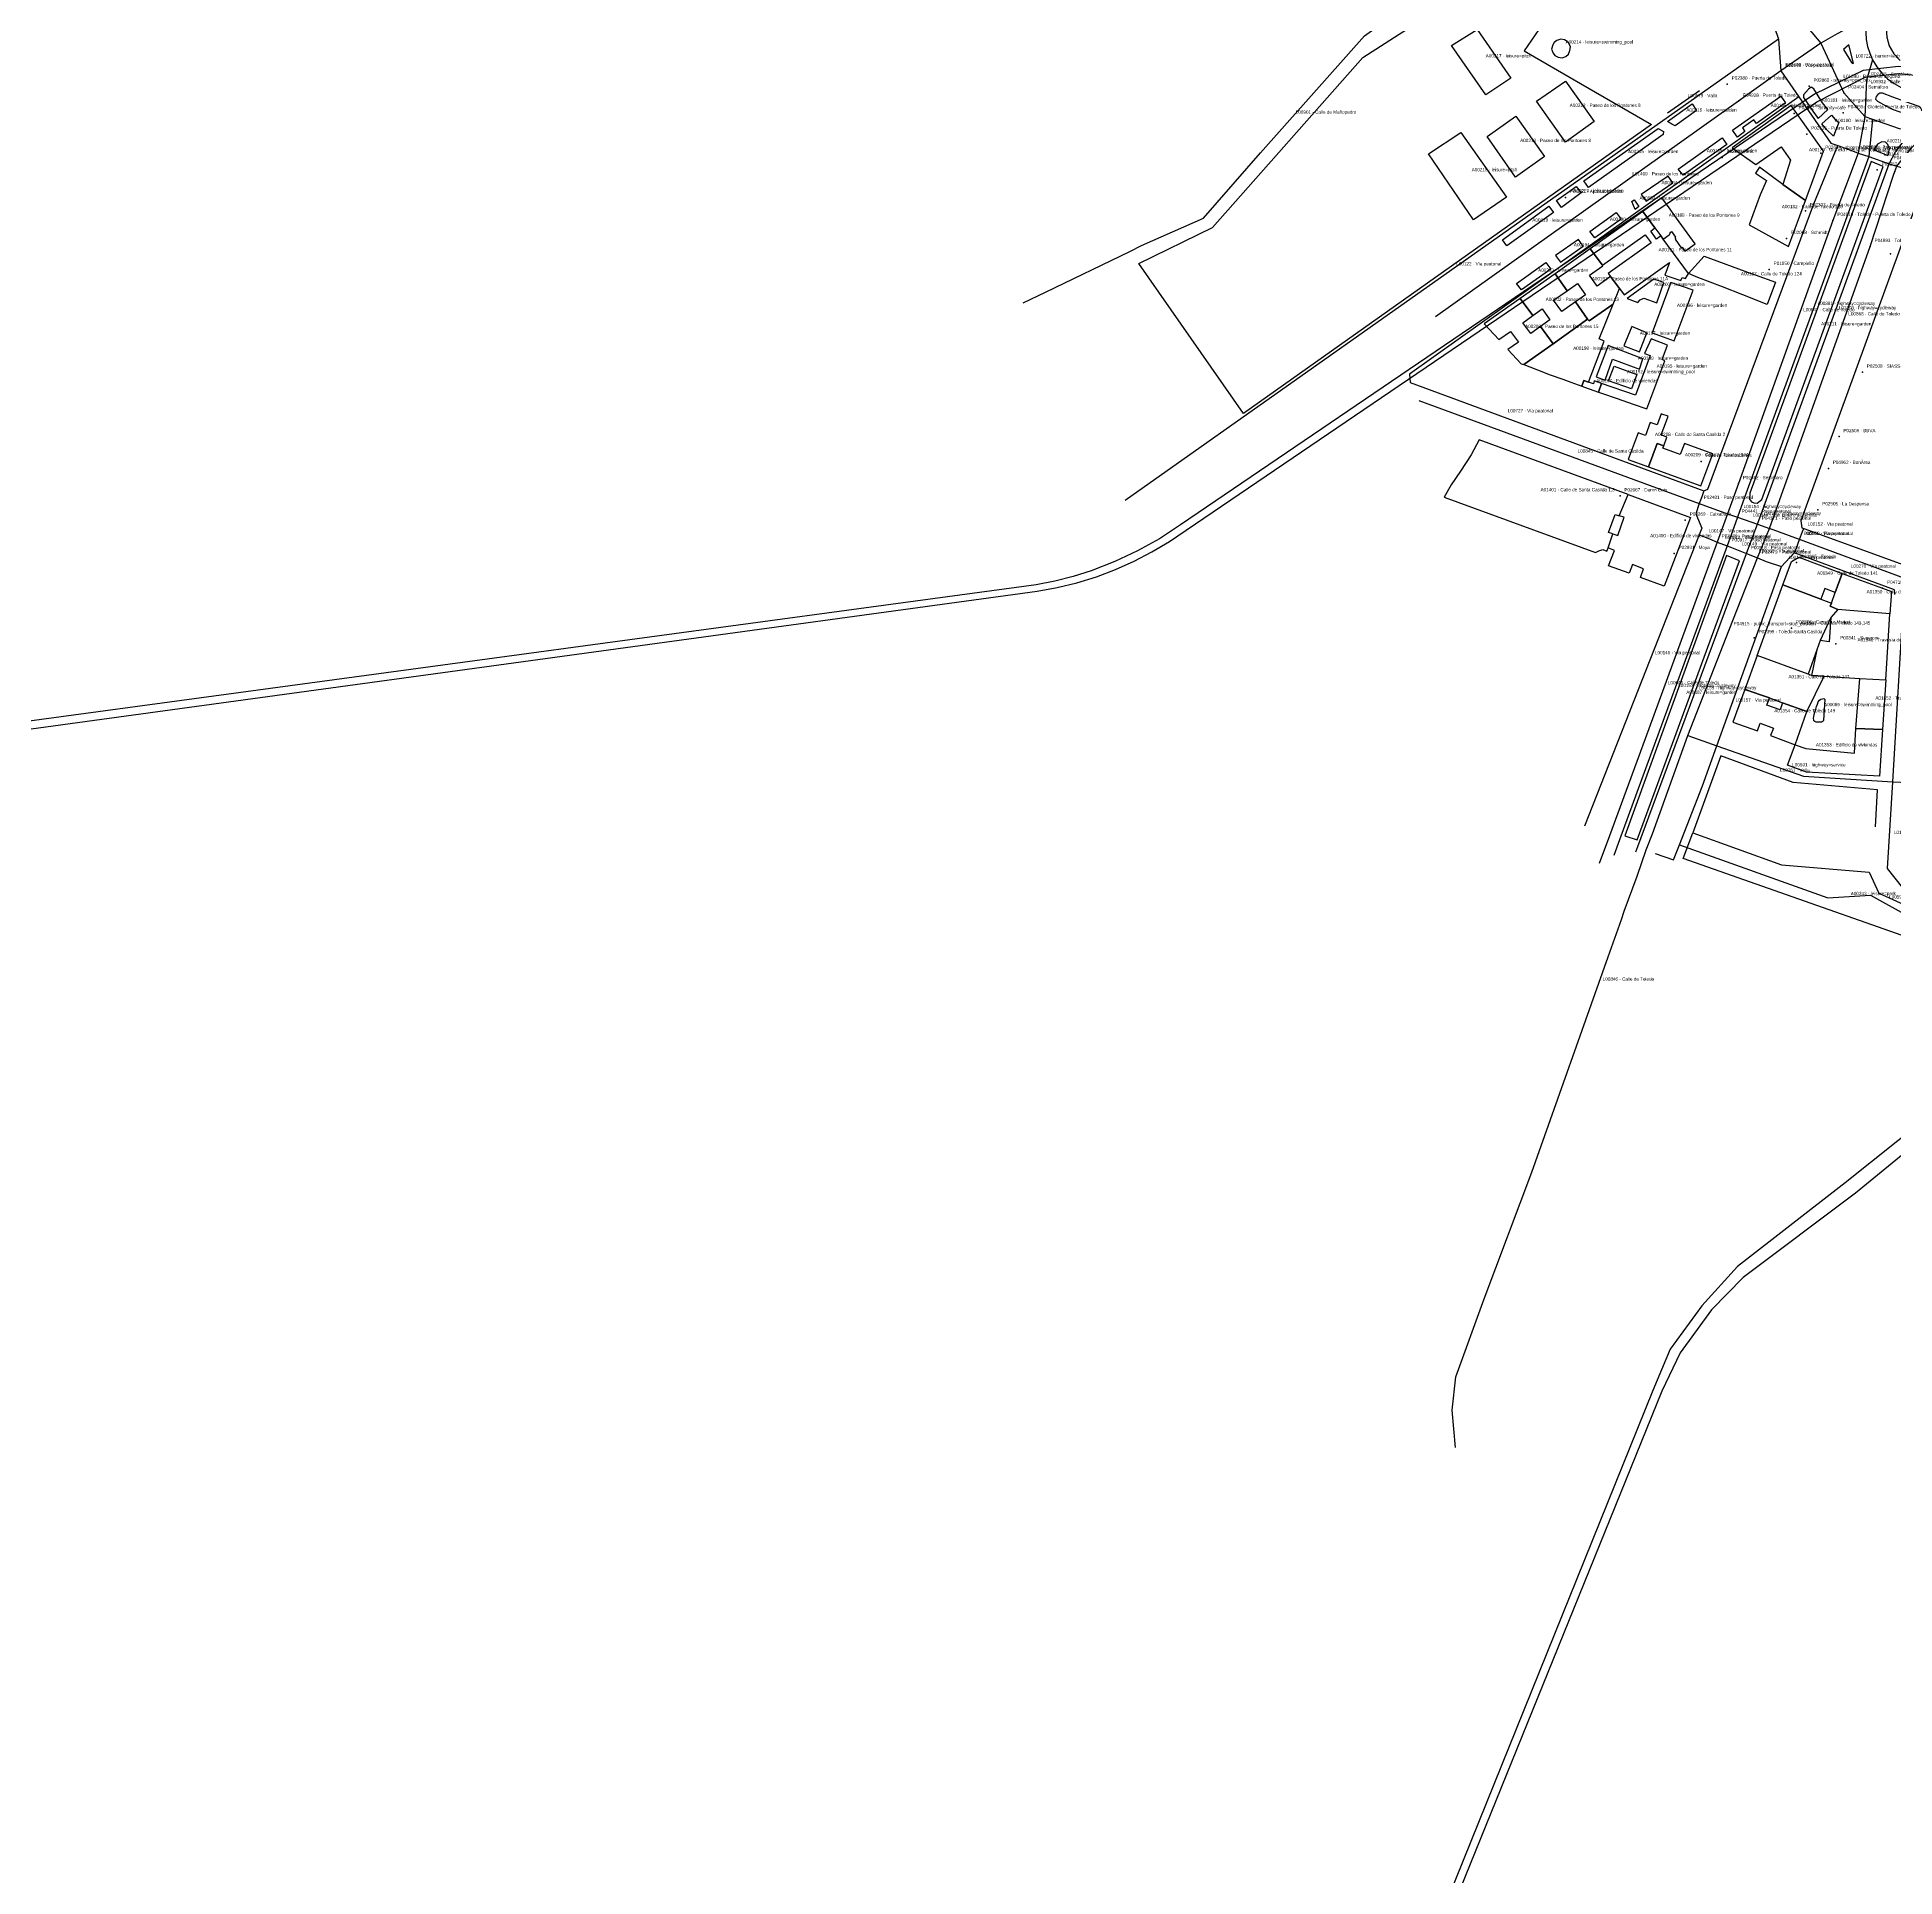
# Model space of a CAD drawing. Header units: metres. Extents: x 436207 to 441321, y 4465685 to 4475088.
# Drawn here: x 438764 to 439604, y 4472311 to 4473143 of the extents above; entities that cross this region are included whole.
import ezdxf

# ---------------------------------------------------------------- set-up
doc = ezdxf.new("R2010")
doc.units = ezdxf.units.M
for name, color, linetype, true_color in [('G_A_BAR', 7, 'CONTINUOUS', 0x333333), ('G_A_EDI', 7, 'CONTINUOUS', 0xa4a4a4), ('G_A_VER', 7, 'CONTINUOUS', 0x4d745d), ('G_L_BAR', 7, 'CONTINUOUS', 0x333333), ('G_L_EQU', 7, 'CONTINUOUS', 0x8e5aa4), ('G_L_TRA', 7, 'CONTINUOUS', 0x376b91), ('G_L_VIA', 7, 'CONTINUOUS', 0x555555), ('G_P_ACC', 7, 'CONTINUOUS', 0xe68241), ('G_P_COM', 7, 'CONTINUOUS', 0xce3b37), ('G_P_EQU', 7, 'CONTINUOUS', 0x8e5aa4), ('G_P_MOB', 7, 'CONTINUOUS', 0x268c9e), ('G_P_PAT', 7, 'CONTINUOUS', 0xa63603), ('G_P_TRA', 7, 'CONTINUOUS', 0x376b91), ('T_A_BAR', 7, 'CONTINUOUS', 0x333333), ('T_A_EDI', 7, 'CONTINUOUS', 0xa4a4a4), ('T_A_VER', 7, 'CONTINUOUS', 0x4d745d), ('T_L_BAR', 7, 'CONTINUOUS', 0x333333), ('T_L_VIA', 7, 'CONTINUOUS', 0x555555), ('T_P_ACC', 7, 'CONTINUOUS', 0xe68241), ('T_P_COM', 7, 'CONTINUOUS', 0xce3b37), ('T_P_EQU', 7, 'CONTINUOUS', 0x8e5aa4), ('T_P_MOB', 7, 'CONTINUOUS', 0x268c9e), ('T_P_PAT', 7, 'CONTINUOUS', 0xa63603), ('T_P_TRA', 7, 'CONTINUOUS', 0x376b91)]:
    doc.layers.add(name, color=color, linetype=linetype, true_color=true_color)

msp = doc.modelspace()

# ---------------------------------------------------------------- linework, layer by layer
at = {"layer": 'G_A_BAR'}
for points in [[(439598.4, 4473117.67), (439597.16, 4473117.75), (439596.32, 4473117.13), (439595.62, 4473116.24), (439595.33, 4473115), (439596.23, 4473114.02), (439599.89, 4473112), (439602.78, 4473110.45), (439606.31, 4473109.18), (439612.48, 4473107.74), (439613.87, 4473107.32), (439615.12, 4473107.72), (439615.89, 4473108.68), (439616.17, 4473110), (439615.56, 4473111.25), (439614.52, 4473111.88), (439608.99, 4473113.79), (439603.04, 4473115.91)], [(439594.65, 4473092.13), (439600.88, 4473089.56), (439601.63, 4473092.31), (439600.8, 4473094.48), (439599.73, 4473095.57), (439598.17, 4473095.69), (439596.23, 4473094.63)], [(439593.28, 4473086.87), (439538.51, 4472936.8), (439538.38, 4472934.13), (439539.24, 4472932.98), (439540.22, 4472932.45), (439541.76, 4472932.34), (439543.9, 4472933.95), (439598.8, 4473084.55)]]:
    msp.add_lwpolyline(points, close=True, dxfattribs=at)
at = {"layer": 'G_A_EDI'}
for points in [[(439442.06, 4473114), (439455.05, 4473123.11), (439468.04, 4473104.94), (439455.05, 4473095.61)], [(439563.64, 4473069.15), (439571.8, 4473091.44), (439557.08, 4473112.04), (439530.47, 4473092.97), (439541.14, 4473085.38), (439552.56, 4473093.37), (439556.78, 4473087.43), (439553.41, 4473076.44)], [(439419.69, 4473098.1), (439432.69, 4473107.27), (439445.6, 4473089.04), (439432.53, 4473079.78)], [(439563.64, 4473069.15), (439553.41, 4473076.44), (439542.89, 4473084.16), (439541.05, 4473081.58), (439545.92, 4473078.21), (439543.11, 4473071.75), (439538.22, 4473058.23), (439556, 4473048.34)], [(439498.7, 4473070.38), (439490.06, 4473064.24), (439495.56, 4473056.77), (439498.21, 4473053.16), (439499.29, 4473051.69), (439502.06, 4473053.58), (439502.25, 4473053.95), (439502.38, 4473054.35), (439502.41, 4473054.71), (439503.05, 4473055.19), (439504.89, 4473052.62), (439504.62, 4473052.43), (439504.99, 4473052.01), (439504.67, 4473051.74), (439507.42, 4473047.82), (439507.82, 4473048.11), (439509.07, 4473046.3), (439513.78, 4473049.57), (439504.12, 4473062.86), (439502.39, 4473065.24)], [(439490.06, 4473064.24), (439466.24, 4473047.29), (439471.8, 4473039.88), (439491.09, 4473053.67), (439493.84, 4473050), (439474.42, 4473036.22), (439475.53, 4473034.84), (439479.57, 4473029.43), (439481.67, 4473026.53), (439502.07, 4473041.13), (439500.01, 4473035.47), (439507.33, 4473032.96), (439507.86, 4473034.37), (439509.36, 4473033.83), (439510.69, 4473036.09), (439499.29, 4473051.69), (439498.21, 4473053.16), (439496.24, 4473051.62), (439493.73, 4473055.37), (439495.56, 4473056.77)], [(439466.24, 4473047.29), (439450.41, 4473036.01), (439455.85, 4473028.37), (439460.49, 4473031.66), (439464.1, 4473026.56), (439459.57, 4473023.28), (439465.14, 4473015.59), (439465.75, 4473014.74), (439476.61, 4473022.35), (439479.57, 4473029.43), (439475.53, 4473034.84), (439469.5, 4473030.5), (439466.02, 4473035.46), (439471.94, 4473039.69), (439471.8, 4473039.88)], [(439550.08, 4473032.22), (439546.31, 4473022.15), (439535.33, 4473026.45), (439526.17, 4473030.08), (439514.97, 4473034.4), (439510.69, 4473036.09), (439517.76, 4473044), (439539.11, 4473036.18), (439540.85, 4473035.53)], [(439450.41, 4473036.01), (439434.59, 4473024.85), (439440.28, 4473017.1), (439444.63, 4473020.18), (439448.11, 4473015.19), (439443.83, 4473012.17), (439449.52, 4473004.36), (439465.14, 4473015.59), (439459.57, 4473023.28), (439453.46, 4473018.94), (439449.76, 4473024.03), (439455.85, 4473028.37)], [(439434.59, 4473024.85), (439418.4, 4473013.35), (439424.97, 4473006.27), (439430.32, 4473010.01), (439433.81, 4473005.11), (439429.03, 4473001.77), (439435, 4472995.38), (439436.22, 4472994.95), (439449.52, 4473004.36), (439443.83, 4473012.17), (439439.42, 4473009.02), (439435.8, 4473013.91), (439440.28, 4473017.1)], [(439470.03, 4472982.57), (439471.45, 4472986.4), (439468.07, 4472987.68), (439467.73, 4472986.26), (439465.5, 4472987.1), (439463.37, 4472987.81), (439462.44, 4472985.22), (439463.78, 4472984.71)], [(439483.51, 4472952.09), (439492.71, 4472948.69), (439496.63, 4472959.23), (439499.55, 4472958.18), (439500.96, 4472962.15), (439498.31, 4472963.16), (439500.75, 4472969.52), (439501.57, 4472971.64), (439498.65, 4472972.59), (439498.35, 4472972.71), (439496.53, 4472967.73), (439493.41, 4472968.85), (439491.33, 4472962.93), (439487.97, 4472964.16)], [(439483.38, 4472936.28), (439416.08, 4472960.98), (439412.51, 4472954.16), (439407.63, 4472946.8), (439403.5, 4472940.59), (439400.19, 4472935.09), (439468.67, 4472910.06), (439470.14, 4472910.73), (439472.01, 4472911.41), (439473.84, 4472910.65), (439474.37, 4472912.06), (439476.56, 4472918.46), (439474.55, 4472919.13), (439477.55, 4472927.27), (439479.38, 4472926.6)], [(439492.71, 4472948.69), (439516.29, 4472940.1), (439521.68, 4472954.66), (439508.91, 4472959.3), (439506.92, 4472954.29), (439499.11, 4472957.13), (439499.55, 4472958.18), (439496.63, 4472959.23)], [(439474.6, 4472904.07), (439477.24, 4472910.99), (439474.37, 4472912.06), (439476.56, 4472918.46), (439478.8, 4472917.76), (439481.62, 4472925.98), (439479.38, 4472926.6), (439483.38, 4472936.28), (439511.66, 4472925.91), (439499.77, 4472894.77), (439488.96, 4472898.73), (439490.43, 4472902.61), (439485.39, 4472904.57), (439483.95, 4472900.67)], [(439553.45, 4472895.41), (439557.33, 4472906), (439560.62, 4472907.86), (439580.25, 4472900.6), (439577.08, 4472891.95), (439572.33, 4472893.68), (439570.63, 4472888.86)], [(439541.74, 4472863.4), (439553.45, 4472895.41), (439570.63, 4472888.86), (439575.31, 4472887.15), (439574.85, 4472885.8), (439578.27, 4472884.24), (439575.01, 4472880.63), (439570.28, 4472870.17), (439568.78, 4472866), (439564.8, 4472855.02)], [(439580.25, 4472900.6), (439598.48, 4472893.85), (439602.46, 4472892.37), (439601.81, 4472882.35), (439578.27, 4472884.24), (439574.85, 4472885.8), (439575.31, 4472887.15), (439577.08, 4472891.95)], [(439566.41, 4472854.4), (439572.1, 4472854.12), (439588.13, 4472853.09), (439599.87, 4472852.45), (439601.81, 4472882.35), (439578.27, 4472884.24), (439575.01, 4472880.63), (439574.28, 4472869.63), (439570.28, 4472870.17), (439568.78, 4472866)], [(439541.74, 4472863.4), (439536.15, 4472848.14), (439547.34, 4472844.25), (439553.28, 4472842.08), (439564.24, 4472838.19), (439572.1, 4472854.12), (439566.41, 4472854.4), (439564.8, 4472855.02)], [(439599.87, 4472852.45), (439598.4, 4472830.01), (439586.45, 4472830.5), (439588.13, 4472853.09)], [(439558.92, 4472823.12), (439564.24, 4472838.19), (439553.28, 4472842.08), (439552.11, 4472838.92), (439546.11, 4472840.98), (439547.34, 4472844.25), (439536.15, 4472848.14), (439530.75, 4472833.38), (439541.85, 4472829.42), (439543.11, 4472832.89), (439549.1, 4472830.66), (439547.85, 4472827.28)], [(439598.4, 4472830.01), (439597.03, 4472808.89), (439564.05, 4472810.65), (439555.46, 4472813.86), (439558.92, 4472823.12), (439563.7, 4472821.48), (439585.85, 4472819.27), (439586.45, 4472830.5)]]:
    msp.add_lwpolyline(points, close=True, dxfattribs=at)
at = {"layer": 'G_A_VER'}
for points in [[(439403.57, 4473139.24), (439415.23, 4473146.47), (439430.47, 4473124.41), (439419.1, 4473116.9)], [(439453.08, 4473142.06), (439451.16, 4473141.49), (439449.94, 4473140.67), (439449.38, 4473139.61), (439448.86, 4473137.64), (439449.57, 4473135.81), (439450.3, 4473134.77), (439451.76, 4473133.96), (439453.67, 4473133.66), (439455.29, 4473134.22), (439456.55, 4473135.39), (439457.14, 4473136.99), (439457.38, 4473138.59), (439456.58, 4473140.28), (439455.49, 4473141.31), (439454.62, 4473141.83)], [(439569.33, 4473106.24), (439573.78, 4473110.27), (439571.31, 4473113.34), (439567.43, 4473119.65), (439566.26, 4473120.34), (439564.98, 4473119.57), (439562.7, 4473116.95), (439562.69, 4473115.68), (439566.96, 4473109.59)], [(439512.38, 4473112.92), (439514.41, 4473109.83), (439504.66, 4473102.96), (439503.12, 4473103.71), (439501.23, 4473104.9)], [(439552.47, 4473116.33), (439554.6, 4473113.27), (439541.41, 4473103.91), (439540.25, 4473105.57), (439535.08, 4473101.95), (439536.24, 4473100.29), (439532.83, 4473097.83), (439530.56, 4473100.95)], [(439570.95, 4473103.8), (439575.37, 4473107.74), (439577.08, 4473105.83), (439578.64, 4473104.47), (439577.46, 4473101.4), (439576.32, 4473098.23), (439573.15, 4473101.3)], [(439393.2, 4473090.19), (439407.81, 4473099.87), (439428.42, 4473070.6), (439413.51, 4473060.48)], [(439463.42, 4473078.07), (439497.01, 4473101.78), (439499.35, 4473100.37), (439499.34, 4473099.06), (439465.45, 4473075.06)], [(439525.95, 4473097.47), (439528.08, 4473094.55), (439508.27, 4473080.61), (439506.06, 4473083.39)], [(439489.39, 4473071.85), (439491.59, 4473068.79), (439503.59, 4473077.19), (439501.46, 4473080.11)], [(439460, 4473075.45), (439462.25, 4473072.58), (439453.24, 4473066.07), (439451.06, 4473069.16)], [(439486.18, 4473069.43), (439488.32, 4473066.46), (439486.67, 4473065.15), (439485.16, 4473068.64)], [(439447.59, 4473066.56), (439449.7, 4473063.69), (439428.66, 4473048.65), (439426.62, 4473051.44)], [(439478.08, 4473063.69), (439480.23, 4473060.72), (439468.36, 4473052.22), (439466.16, 4473055.2)], [(439450.66, 4473044.3), (439452.86, 4473041.27), (439463.13, 4473048.57), (439461.01, 4473051.6)], [(439446.3, 4473041.07), (439448.45, 4473038.14), (439435.19, 4473028.78), (439433.04, 4473031.71)], [(439499.63, 4473032.05), (439494.98, 4473033.67), (439482.94, 4473024.8), (439487.8, 4473023.07), (439488.87, 4473024.33), (439490.46, 4473025.06), (439496.48, 4473022.9)], [(439512.82, 4473028.67), (439502.7, 4473032.13), (439494.25, 4473009.41), (439504.21, 4473005.71)], [(439472.62, 4473005.62), (439470.3, 4473006.61), (439476.61, 4473022.35), (439465.75, 4473014.74), (439465.14, 4473015.59), (439449.52, 4473004.36), (439436.22, 4472994.95), (439438.96, 4472993.95), (439442.49, 4472992.66), (439448.26, 4472990.42), (439453.93, 4472988.35), (439457.54, 4472987.02), (439462.44, 4472985.22), (439463.37, 4472987.81), (439465.5, 4472987.1)], [(439491.89, 4473009.34), (439485.17, 4473012.16), (439481.52, 4473003.53), (439488.6, 4473000.8)], [(439490.07, 4472997.58), (439474.47, 4473003.59), (439468.97, 4472989.47), (439473, 4472988.01), (439476.3, 4472997.39), (439488.54, 4472992.88)], [(439501.3, 4473003.77), (439493.91, 4473006.67), (439490.9, 4472999.95), (439493.33, 4472999.08), (439486.71, 4472981.11), (439471.45, 4472986.4), (439470.03, 4472982.57), (439471.82, 4472981.94), (439477.95, 4472979.77), (439483.62, 4472977.82), (439485.78, 4472977.07), (439491.96, 4472974.93), (439499.99, 4472996.74), (439498.76, 4472997.21)], [(439477.05, 4472994.3), (439487.35, 4472990.49), (439484.99, 4472983.97), (439474.6, 4472987.68)], [(439481.87, 4472781.86), (439487.52, 4472780.15), (439533.79, 4472906.3), (439527.94, 4472908.63)], [(439572.32, 4472843.58), (439571.76, 4472834.28), (439571.55, 4472833.81), (439571.22, 4472833.48), (439570.83, 4472833.36), (439568.42, 4472833.38), (439567.91, 4472833.59), (439567.46, 4472833.99), (439567.35, 4472834.41), (439567.27, 4472835.01), (439567.36, 4472835.93), (439567.58, 4472836.72), (439567.86, 4472837.88), (439568.26, 4472839.22), (439568.6, 4472840.44), (439569, 4472841.51), (439569.36, 4472842.5), (439569.88, 4472843.27), (439570.54, 4472843.72), (439571.3, 4472843.92), (439571.9, 4472843.97)], [(439508.25, 4472771.72), (439512.63, 4472783.25), (439552.71, 4472768.83), (439592.37, 4472765.47), (439596.79, 4472755.97), (439609.43, 4472750.26), (439687.24, 4472748.42), (439688.32, 4472741.19), (439670.03, 4472733.8), (439653.97, 4472720.42)]]:
    msp.add_lwpolyline(points, close=True, dxfattribs=at)
at = {"layer": 'G_L_BAR'}
for points in [[(439604.28, 4473158.03), (439602.05, 4473154.68), (439600.61, 4473150.93), (439600.03, 4473146.96), (439600.34, 4473142.95), (439601.52, 4473139.11), (439603.6, 4473135.5), (439606.46, 4473132.45)], [(439583.26, 4473139.47), (439580.79, 4473137.37), (439584.47, 4473131.57), (439584.84, 4473131.09), (439585.32, 4473131.32), (439583.26, 4473139.47)], [(439501.26, 4473108.77), (439515.68, 4473118.97)], [(439595.32, 4472785.98), (439596.21, 4472802.77), (439557.98, 4472805.98), (439525.39, 4472818.12), (439512.63, 4472783.25)]]:
    msp.add_lwpolyline(points, dxfattribs=at)
at = {"layer": 'G_L_EQU'}
msp.add_lwpolyline([(439309.53, 4472972.87), (439262.23, 4473040.71), (439295.55, 4473056.89), (439363.53, 4473133.75), (439385.79, 4473148.18), (439457.55, 4473194.67), (439470.81, 4473187.29), (439463.63, 4473176.75), (439456.76, 4473166.66), (439449.62, 4473156.17), (439436.45, 4473136.81), (439461.94, 4473122.03), (439494, 4473103.45), (439309.53, 4472972.87)], dxfattribs=at)
at = {"layer": 'G_L_TRA'}
for points in [[(439655.12, 4473120.1), (439620.22, 4473128.36), (439605.62, 4473129.69), (439589.63, 4473127.87), (439567.69, 4473117.17), (439281.13, 4472922.48), (439271.6, 4472916.26), (439261.63, 4472910.72), (439251.31, 4472905.9), (439240.66, 4472901.8), (439232.49, 4472899.23), (439224.2, 4472897.09), (439215.81, 4472895.39), (439006.51, 4472867.06), (438990.9, 4472865.03), (438526.63, 4472802.18), (438363.26, 4472756.16), (438183.66, 4472706.12), (438017.38, 4472592.85), (437865.29, 4472522.28), (437734.56, 4472481.28), (436955.89, 4472361.26)], [(436956.76, 4472358.3), (437736.67, 4472478.23), (437866.98, 4472519.32), (438018.93, 4472589.26), (438185.58, 4472702.84), (438527.8, 4472798.43), (439216.2, 4472892.49), (439225.28, 4472894.16), (439234.24, 4472896.36), (439243.05, 4472899.09), (439251.69, 4472902.34), (439260.04, 4472906.06), (439268.16, 4472910.27), (439276.02, 4472914.95), (439283.58, 4472920.09), (439568.72, 4473113.73), (439590.66, 4473124.89), (439605.62, 4473126.52), (439620.71, 4473125.1), (439654.56, 4473117.13)], [(439932.19, 4472789.5), (439716.89, 4472717.85), (439690.3, 4472705.73), (439664.9, 4472691.47), (439581.56, 4472625.1), (439532.93, 4472587.26), (439516.69, 4472569.47), (439502.44, 4472549.88), (439494.56, 4472531.23), (439391.83, 4472276.47), (439379.71, 4472256.39), (439362.21, 4472238.4), (439338.46, 4472218.33), (439175.21, 4472103.51), (438858.95, 4471873.18), (438826.24, 4471849.55), (438776.38, 4471813.89), (438608.36, 4471695.75)], [(439933.33, 4472786.57), (439717.89, 4472713.57), (439690.24, 4472700.77), (439665.82, 4472685.52), (439586.21, 4472620.35), (439535.39, 4472582.3), (439521.17, 4472567.6), (439506.92, 4472548.14), (439498.64, 4472530.8), (439395.66, 4472276.42), (439383.11, 4472255.66), (439365.1, 4472235.99), (439338.9, 4472215.12), (439177.53, 4472100.76), (439146.53, 4472078.26), (438860.91, 4471870.85), (438828.02, 4471847.42), (438778.47, 4471811.11), (438609.85, 4471693.69)]]:
    msp.add_lwpolyline(points, dxfattribs=at)
at = {"layer": 'G_L_VIA'}
for points in [[(439209.97, 4473022.83), (439219.95, 4473027.67), (439258.15, 4473046.15), (439263.45, 4473048.81), (439291.39, 4473061.21), (439317.19, 4473090.67), (439364.21, 4473143.67), (439377.35, 4473152.91), (439380.78, 4473157.39), (439396.35, 4473177.82), (439419.31, 4473216.52), (439423.39, 4473223.4)], [(439569.83, 4473165.35), (439566.91, 4473160.22), (439560.21, 4473149.89), (439549.56, 4473147.4), (439551.39, 4473142.06), (439552.49, 4473127.86), (439560.63, 4473115.99), (439575.09, 4473095.13), (439578.31, 4473094.02), (439584.49, 4473091.78)], [(439564.81, 4473147.12), (439570.51, 4473140.28)], [(439591.4, 4473151.58), (439577.87, 4473144.55), (439570.51, 4473140.28)], [(439591.4, 4473151.58), (439590.94, 4473148.4), (439590.83, 4473145.19), (439591.08, 4473141.98), (439591.69, 4473138.83), (439592.65, 4473135.77), (439593.96, 4473132.82)], [(439551.39, 4473142.06), (439256.02, 4472933.55)], [(439570.51, 4473140.28), (439552.49, 4473127.86), (439533.36, 4473114.05), (439396.32, 4473016.57)], [(439570.51, 4473140.28), (439581, 4473117.78), (439590.48, 4473107.19)], [(439593.96, 4473132.82), (439591.22, 4473123.58), (439590.48, 4473107.19)], [(439593.96, 4473132.82), (439595.84, 4473129.67), (439598.1, 4473126.79), (439600.72, 4473124.22), (439603.65, 4473122), (439606.84, 4473120.18), (439610.23, 4473118.77), (439613.78, 4473117.81), (439617.42, 4473117.32), (439621.09, 4473117.29), (439624.74, 4473117.72), (439628.3, 4473118.62), (439631.71, 4473119.95)], [(439560.63, 4473115.99), (439384.63, 4472990.72), (439384.89, 4472986.95), (439517.63, 4472937.89), (439519.44, 4472938.72), (439567.38, 4473067.71), (439578.31, 4473094.02)], [(439590.48, 4473107.19), (439587.44, 4473090.61), (439576.04, 4473060.17), (439533.27, 4472941.16), (439528.43, 4472927.51)], [(439593.98, 4473105.97), (439592.29, 4473089.02), (439536.1, 4472934.82)], [(439547.29, 4472920.94), (439592.86, 4473048.37), (439603.38, 4473080.58), (439604.02, 4473082.31), (439604.9, 4473084.7), (439611.87, 4473093.24), (439617.23, 4473098.79), (439623.42, 4473103.64)], [(439590.48, 4473107.19), (439593.98, 4473105.97), (439605.99, 4473101.79), (439612.22, 4473101.34), (439614.54, 4473101.18), (439623.42, 4473103.64)], [(439545.32, 4472932.34), (439601.46, 4473085.77), (439604.38, 4473091.21), (439612.22, 4473101.34)], [(439620.28, 4473090.42), (439617.52, 4473081.79), (439616.59, 4473076.86), (439615.99, 4473073.65), (439561.51, 4472924.3), (439562, 4472921.16), (439562.81, 4472920.86), (439666.04, 4472883.37), (439668.78, 4472883.77), (439670.06, 4472885.43), (439640.84, 4473080.66), (439637.38, 4473094.19)], [(439584.49, 4473091.78), (439587.44, 4473090.61), (439592.29, 4473089.02)], [(439592.29, 4473089.02), (439601.46, 4473085.77)], [(439601.46, 4473085.77), (439604.9, 4473084.7), (439607.86, 4473083.81)], [(439388.74, 4472978.8), (439515.6, 4472932.25), (439528.43, 4472927.51)], [(439517.63, 4472937.89), (439516.69, 4472935.17), (439515.6, 4472932.25), (439514.05, 4472927.52), (439516.81, 4472921.03), (439515.6, 4472917.98), (439463.73, 4472786.26)], [(439536.1, 4472934.82), (439532.87, 4472925.97), (439531.16, 4472921.33)], [(439528.43, 4472927.51), (439523.71, 4472914.75), (439491.08, 4472825.75), (439475.04, 4472781.88), (439470.28, 4472769.48)], [(439528.43, 4472927.51), (439532.87, 4472925.97), (439541.85, 4472922.84), (439547.29, 4472920.94)], [(439540, 4472917.64), (439541.85, 4472922.84), (439545.32, 4472932.34)], [(439405.39, 4472505.38), (439403.82, 4472522.2), (439405.6, 4472537.31), (439418.33, 4472572.57), (439439.92, 4472629.89), (439474.44, 4472727.18), (439480.37, 4472744.17), (439481.67, 4472747.89), (439487.46, 4472763.68), (439491.64, 4472775.57), (439494.4, 4472782.76), (439510.4, 4472827.27), (439529.16, 4472875.11), (439541.86, 4472907.55), (439547.29, 4472920.94)], [(439531.16, 4472921.33), (439528.15, 4472913), (439479.59, 4472780.18), (439477.04, 4472773.02)], [(439683.56, 4472870.34), (439670.89, 4472875.05), (439608.49, 4472898.24), (439560.87, 4472915.91), (439547.29, 4472920.94)], [(439559.49, 4472912.2), (439560.87, 4472915.91), (439562.32, 4472919.54)], [(439562.32, 4472919.54), (439562.81, 4472920.86)], [(439486.95, 4472774.66), (439487.84, 4472777.08), (439536.92, 4472909.51), (439540, 4472917.64)], [(439515.6, 4472917.98), (439520.25, 4472916.19)], [(439520.25, 4472916.19), (439523.71, 4472914.75), (439528.15, 4472913), (439530.2, 4472912.22)], [(439530.2, 4472912.22), (439535.5, 4472910.15)], [(439535.5, 4472910.15), (439536.92, 4472909.51), (439541.86, 4472907.55), (439545.82, 4472906.01)], [(439545.82, 4472906.01), (439552.71, 4472903.67), (439558.52, 4472909.81), (439559.49, 4472912.2)], [(439604.05, 4472891.11), (439603.89, 4472893.13), (439558.52, 4472909.81)], [(439506.72, 4472777.81), (439517.05, 4472804.46), (439523.51, 4472822.66), (439552.71, 4472903.67)], [(439699.69, 4472760.36), (439687.4, 4472755.94), (439684.77, 4472754.99), (439683.42, 4472755.06), (439607.69, 4472758.45), (439600.77, 4472767.19), (439603.11, 4472806.39), (439608.02, 4472890.17), (439608.49, 4472898.24)], [(439510.4, 4472827.27), (439523.51, 4472822.66), (439562.72, 4472808.83), (439603.11, 4472806.39)], [(439603.11, 4472806.39), (439627.17, 4472805.28), (439663.68, 4472803.59), (439682.16, 4472802.78), (439693.17, 4472802.3)], [(439495.64, 4472773.99), (439503.99, 4472771.06), (439506.72, 4472777.81), (439573.68, 4472753.86), (439593.02, 4472755.14), (439609.57, 4472745.9), (439611.22, 4472736.7), (439645.78, 4472733.58), (439677.11, 4472742.78), (439683.71, 4472744.27), (439685.78, 4472744.73), (439688.83, 4472747.71), (439701.17, 4472749.77)]]:
    msp.add_lwpolyline(points, dxfattribs=at)
at = {"layer": 'G_P_ACC'}
for p in [(439552.49, 4473127.86), (439591.22, 4473123.58), (439581, 4473117.78), (439587.44, 4473090.61), (439592.29, 4473089.02), (439601.46, 4473085.77), (439604.02, 4473082.31), (439533.27, 4472941.16), (439515.6, 4472932.25), (439532.87, 4472925.97), (439541.85, 4472922.84), (439523.71, 4472914.75), (439528.15, 4472913), (439560.87, 4472915.91), (439536.92, 4472909.51), (439541.86, 4472907.55)]:
    msp.add_point(p, dxfattribs=at)
at = {"layer": 'G_P_COM'}
for p in [(439525.91, 4473088.61), (439570.55, 4473090.49), (439555.08, 4473051.97), (439589.33, 4472991.55), (439573.96, 4472948.06), (439479.77, 4472935.61), (439569.19, 4472929.32), (439559.57, 4472905.47), (439557.33, 4472875.88), (439577.31, 4472868.72)]:
    msp.add_point(p, dxfattribs=at)
at = {"layer": 'G_P_EQU'}
for p in [(439565.23, 4473120.86), (439558.5, 4473108.44), (439580.68, 4473108.83), (439547.23, 4473038.02), (439578.77, 4472962.42), (439516.44, 4472951.22), (439509.28, 4472924.69), (439504.3, 4472909.56), (439598.48, 4472893.85)]:
    msp.add_point(p, dxfattribs=at)
at = {"layer": 'G_P_MOB'}
for p in [(439596.04, 4473082.97), (439455.11, 4473070.56)]:
    msp.add_point(p, dxfattribs=at)
at = {"layer": 'G_P_PAT'}
msp.add_point((439564.17, 4473099.2), dxfattribs=at)
at = {"layer": 'G_P_TRA'}
for p in [(439528.26, 4473121.82), (439533.36, 4473114.05), (439563.55, 4473064.51), (439576.04, 4473060.17), (439592.86, 4473048.37), (439602.05, 4473045), (439529.16, 4472875.11), (439540.39, 4472871.51)]:
    msp.add_point(p, dxfattribs=at)

# ---------------------------------------------------------------- texts
at = {"layer": 'T_A_BAR'}
for s, p in [('A00210 · leisure=garden', (439600.33, 4473095.4)), ('A00211 · leisure=garden', (439570.67, 4473012.68))]:
    msp.add_text(s, height=1.5, dxfattribs=at).set_placement(p)
at = {"layer": 'T_A_EDI'}
for s, p in [('A00212 · Paseo de los Pontones 8', (439457.03, 4473111.47)), ('A00213 · Paseo de los Pontones 8', (439434.63, 4473095.57)), ('A00179 · Glorieta Puerta de Toledo 4', (439565.21, 4473091.44)), ('A00188 · Paseo de los Pontones 9', (439501.82, 4473061.81)), ('A00182 · Calle de Toledo 120', (439552.92, 4473065.69)), ('A00191 · Paseo de los Pontones 11', (439497.22, 4473046.21)), ('A00187 · Calle de Toledo 124', (439534.42, 4473035.31)), ('A00193 · Paseo de los Pontones 11A', (439467, 4473033.08)), ('A00202 · Paseo de los Pontones 13', (439446.16, 4473023.73)), ('A00206 · Paseo de los Pontones 15', (439436.86, 4473011.51)), ('A00207 · Edificio de viviendas', (439469.02, 4472986.97)), ('A00208 · Calle de Santa Casilda 2', (439495.56, 4472962.69)), ('A00209 · Calle de Toledo 134A', (439509.13, 4472953.49)), ('A01401 · Calle de Santa Casilda 1,3', (439443.84, 4472937.68)), ('A01400 · Edificio de viviendas', (439493.4, 4472916.91)), ('A01349 · Calle de Toledo 141', (439568.85, 4472900)), ('A01350 · Calle de San Isidoro de Sevilla 4', (439591.24, 4472891.55)), ('A01347 · Calle de Toledo 143,145', (439561.39, 4472877.4)), ('A01348 · Travesía de San Isidoro de Sevilla 4', (439587.15, 4472869.82)), ('A01351 · Calle de Toledo 147', (439555.93, 4472853.13)), ('A01352 · Travesía de San Isidoro de Sevilla 6A', (439595.21, 4472843.48)), ('A01354 · Calle de Toledo 149', (439549.51, 4472837.78)), ('A01353 · Edificio de viviendas', (439568.34, 4472822.38))]:
    msp.add_text(s, height=1.5, dxfattribs=at).set_placement(p)
at = {"layer": 'T_A_VER'}
for s, p in [('A00214 · leisure=swimming_pool', (439455.15, 4473140.11)), ('A00217 · leisure=pitch', (439419.04, 4473133.83)), ('A00186 · leisure=garden', (439547.9, 4473111.42)), ('A00181 · leisure=garden', (439570.97, 4473113.81)), ('A00216 · leisure=garden', (439509.78, 4473109.37)), ('A00180 · leisure=garden', (439576.96, 4473104.6)), ('A00215 · leisure=garden', (439483.41, 4473090.57)), ('A00185 · leisure=garden', (439519.05, 4473090.97)), ('A00218 · leisure=pitch', (439412.71, 4473082.39)), ('A00184 · leisure=garden', (439498.53, 4473076.52)), ('A00220 · leisure=garden', (439458.69, 4473072.87)), ('A00189 · leisure=garden', (439488.58, 4473069.55)), ('A00219 · leisure=garden', (439440.12, 4473059.56)), ('A00190 · leisure=garden', (439475.2, 4473059.96)), ('A00194 · leisure=garden', (439458.91, 4473048.43)), ('A00203 · leisure=garden', (439442.74, 4473036.93)), ('A00200 · leisure=garden', (439495.23, 4473030.55)), ('A00196 · leisure=garden', (439505.52, 4473021.04)), ('A00198 · leisure=garden', (439458.6, 4473001.65)), ('A00197 · leisure=garden', (439488.76, 4473008.44)), ('A00199 · leisure=garden', (439487.85, 4472997.14)), ('A00195 · leisure=garden', (439496.33, 4472993.57)), ('A00192 · leisure=swimming_pool', (439482.98, 4472991.08)), ('A00487 · leisure=garden', (439509.72, 4472846.08)), ('A00086 · leisure=swimming_pool', (439572.04, 4472840.55)), ('A00243 · leisure=park', (439584.11, 4472755.11))]:
    msp.add_text(s, height=1.5, dxfattribs=at).set_placement(p)
at = {"layer": 'T_L_BAR'}
for s, p in [('L00722 · barrier=kerb', (439586.32, 4473133.81)), ('L00579 · Valla', (439510.47, 4473115.87)), ('L00761 · Valla', (439552.14, 4472810.9))]:
    msp.add_text(s, height=1.5, dxfattribs=at).set_placement(p)
at = {"layer": 'T_L_VIA'}
for s, p in [('L00143 · Vía peatonal', (439554.69, 4473129.57)), ('L01390 · Ronda de Segovia', (439580.76, 4473124.59)), ('L00932 · Calle de Toledo', (439593.07, 4473122.2)), ('L00901 · Calle de Muñopedro', (439333.15, 4473108.4)), ('L00384 · Vía peatonal', (439590.36, 4473092.31)), ('L00144 · Vía peatonal', (439598.88, 4473089.4)), ('L01409 · Paseo de los Pontones', (439485.37, 4473080.49)), ('L00122 · Vía peatonal', (439405.71, 4473039.81)), ('L00847 · Calle de Toledo', (439562.55, 4473019.08)), ('L00891 · highway=cycleway', (439569.11, 4473021.92)), ('L01303 · highway=cycleway', (439578.66, 4473019.97)), ('L00868 · Calle de Toledo', (439583, 4473017.2)), ('L00727 · Vía peatonal', (439429.01, 4472973.38)), ('L00845 · Calle de Santa Casilda', (439460.59, 4472955.17)), ('L00154 · highway=cycleway', (439535.64, 4472930.07)), ('L00844 · San Isidoro de Sevilla', (439539.86, 4472926.23)), ('L00156 · highway=cycleway', (439544.64, 4472927)), ('L00147 · Vía peatonal', (439519.92, 4472919.09)), ('L00151 · Vía peatonal', (439562.86, 4472917.88)), ('L00152 · Vía peatonal', (439564.57, 4472922.2)), ('L00148 · Vía peatonal', (439527.2, 4472916.16)), ('L00149 · Vía peatonal', (439534.85, 4472913.19)), ('L00150 · Vía peatonal', (439542.64, 4472910.03)), ('L00146 · Vía peatonal', (439556, 4472907.04)), ('L00270 · Vía peatonal', (439584.15, 4472903.12)), ('L00145 · Vía peatonal', (439495.57, 4472864.03)), ('L00641 · Calle de Toledo', (439501.41, 4472850.47)), ('L00153 · highway=cycleway', (439506.08, 4472849.18)), ('L00155 · highway=cycleway', (439515.44, 4472848.16)), ('L00157 · Vía peatonal', (439531.98, 4472842.64)), ('L00591 · highway=service', (439557.64, 4472813.32)), ('L01330 · Travesía de San Isidoro de Sevilla', (439603.58, 4472782.73)), ('L00590 · Vía peatonal', (439601.43, 4472753.56)), ('L00846 · Calle de Toledo', (439471.92, 4472716.44))]:
    msp.add_text(s, height=1.5, dxfattribs=at).set_placement(p)
at = {"layer": 'T_P_ACC'}
for s, p in [('P02406 · Paso peatonal', (439554.49, 4473129.86)), ('P02404 · Semáforo', (439583, 4473119.78)), ('P02405 · Semáforo', (439593.22, 4473125.58)), ('P02825 · Paso peatonal', (439589.44, 4473092.61)), ('P04440 · Paso peatonal', (439594.29, 4473091.02)), ('P04372 · Paso peatonal', (439603.46, 4473087.77)), ('P02482 · Semáforo', (439535.27, 4472943.16)), ('P02481 · Paso peatonal', (439517.6, 4472934.25)), ('P04441 · Paso peatonal', (439534.87, 4472927.97)), ('P04371 · Paso peatonal', (439543.85, 4472924.84)), ('P02480 · Paso peatonal', (439525.71, 4472916.75)), ('P00919 · Paso peatonal', (439562.87, 4472917.91)), ('P00917 · Paso peatonal', (439530.15, 4472915)), ('P00918 · Paso peatonal', (439538.92, 4472911.51)), ('P02479 · Paso peatonal', (439543.86, 4472909.55))]:
    msp.add_text(s, height=1.5, dxfattribs=at).set_placement(p)
at = {"layer": 'T_P_COM'}
for s, p in [('P02063 · RS', (439527.91, 4473090.61)), ('P02644 · shop=vacant', (439572.55, 4473092.49)), ('P02068 · Schmidt', (439557.08, 4473053.97)), ('P02508 · SIASS-U.R.F.', (439591.33, 4472993.55)), ('P04962 · BonÀrea', (439575.96, 4472950.06)), ('P02067 · Damn Cuts', (439481.77, 4472937.61)), ('P02505 · La Despensa', (439571.19, 4472931.32)), ('P02065 · Esseda', (439561.57, 4472907.47)), ('P02306 · Carrefour Market', (439559.33, 4472877.88)), ('P00841 · Supercor', (439579.31, 4472870.72))]:
    msp.add_text(s, height=1.5, dxfattribs=at).set_placement(p)
at = {"layer": 'T_P_EQU'}
for s, p in [('P02860 · amenity=post_box', (439567.23, 4473122.86)), ('P02652 · amenity=cafe', (439560.5, 4473110.44)), ('P04355 · Glorieta Puerta de Toledo', (439582.68, 4473110.83)), ('P01850 · Campiello', (439549.23, 4473040.02)), ('P02506 · BBVA', (439580.77, 4472964.42)), ('P04974 · Los andenes', (439518.44, 4472953.22)), ('P03269 · Caixabank', (439511.28, 4472926.69)), ('P02931 · Moya', (439506.3, 4472911.56)), ('P04718 · Capón', (439600.48, 4472895.85))]:
    msp.add_text(s, height=1.5, dxfattribs=at).set_placement(p)
at = {"layer": 'T_P_MOB'}
for s, p in [('P02253 · Fuente de agua potable', (439598.04, 4473084.97)), ('P04251 · Aparcabicicletas', (439457.11, 4473072.56))]:
    msp.add_text(s, height=1.5, dxfattribs=at).set_placement(p)
at = {"layer": 'T_P_PAT'}
msp.add_text('P02635 · Puerta De Toledo', height=1.5, dxfattribs=at).set_placement((439566.17, 4473101.2))
at = {"layer": 'T_P_TRA'}
for s, p in [('P02380 · Puerta de Toledo', (439530.26, 4473123.82)), ('P04928 · Puerta de Toledo', (439535.36, 4473116.05)), ('P02397 · Puerta de Toledo', (439565.55, 4473066.51)), ('P04919 · Toledo - Puerta de Toledo', (439578.04, 4473062.17)), ('P04893 · Toledo - Puerta de Toledo', (439594.86, 4473050.37)), ('P04915 · public_transport=stop_position', (439531.16, 4472877.11)), ('P02399 · Toledo-Santa Casilda', (439542.39, 4472873.51))]:
    msp.add_text(s, height=1.5, dxfattribs=at).set_placement(p)

doc.saveas('drawing.dxf')
